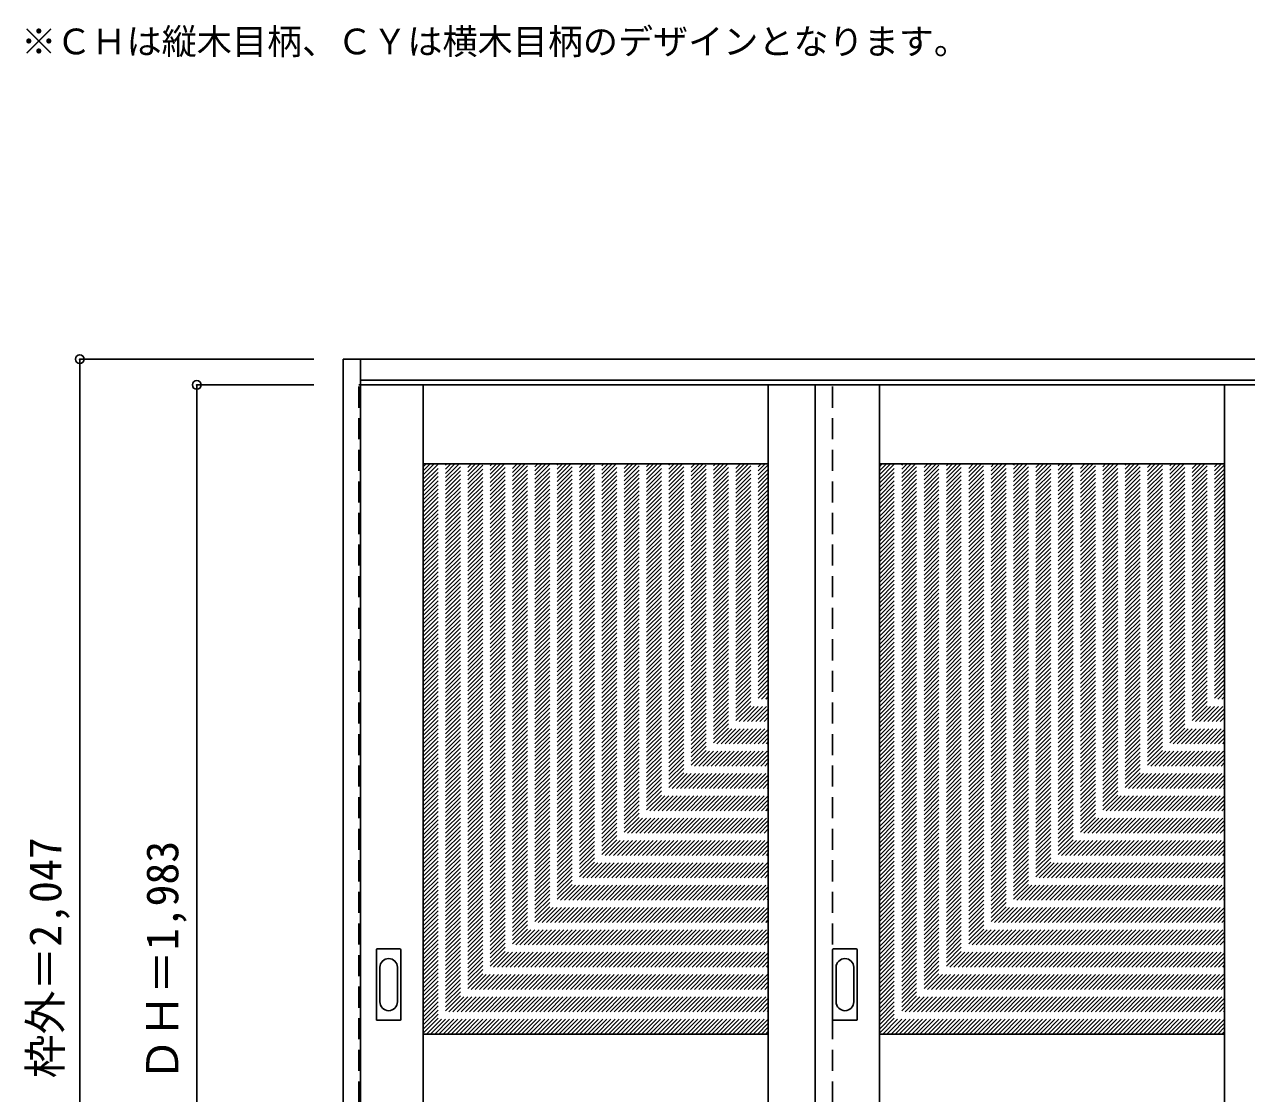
# Model space of a CAD drawing. Units: millimetres, scale not verified. Extents: x -1716 to 2043, y -1954 to 1323.
# Drawn here: x -1716 to 373, y -505 to 1323 of the extents above; entities that cross this region are included whole.
import ezdxf
from ezdxf.enums import TextEntityAlignment as Align

# ---------------------------------------------------------------- set-up
doc = ezdxf.new("R2010")
doc.units = ezdxf.units.MM
doc.header["$LTSCALE"] = 30
doc.header["$PDMODE"] = 32
doc.header["$PDSIZE"] = 15
doc.linetypes.add('DASHED1', pattern=[1.8, 1.2, -0.6])
for name, color, linetype in [('0-0', 4, 'DASHED1'), ('0-1_寸法', 7, 'Continuous'), ('0-2_文字', 7, 'Continuous')]:
    doc.layers.add(name, color=color, linetype=linetype)
doc.styles.add('ＭＳ ゴシック', font='')
doc.styles.get('ＭＳ ゴシック').set_extended_font_data('MS Gothic')

msp = doc.modelspace()

# ---------------------------------------------------------------- linework, layer by layer
at = {"layer": '0-0', "color": 3, "linetype": 'Continuous'}
for p, q in [((-1171.48, -1296.54), (-1171.48, 750.46)), ((-1171.48, 750.46), (2035.52, 750.46)), ((-1141.48, -1296.54), (-1141.48, 750.46)), ((-1141.48, 714.46), (2005.52, 714.46)), ((-1141.48, 706.46), (1225.52, 706.46)), ((-1034.48, -1276.54), (-1034.48, 706.46)), ((-444.48, -1276.54), (-444.48, 706.46)), ((-364.48, 706.46), (-364.48, -1276.54)), ((-254.48, -1276.54), (-254.48, 706.46)), ((335.52, -1276.54), (335.52, 706.46)), ((-1034.48, 571.46), (-444.48, 571.46)), ((-254.48, 571.46), (335.52, 571.46)), ((-1114.48, -378.54), (-1114.48, -259.54)), ((-1073.98, -258.04), (-1112.98, -258.04)), ((-1072.48, -378.54), (-1072.48, -259.54)), ((-334.48, -378.54), (-334.48, -259.54)), ((-293.98, -258.04), (-332.98, -258.04)), ((-292.48, -378.54), (-292.48, -259.54)), ((-1112.98, -380.04), (-1073.98, -380.04)), ((-332.98, -380.04), (-293.98, -380.04)), ((-1034.48, -403.54), (-444.48, -403.54)), ((-254.48, -403.54), (335.52, -403.54))]:
    msp.add_line(p, q, dxfattribs=at)
at = {"layer": '0-0'}
for p, q in [((-334.48, -1276.54), (-334.48, 706.46)), ((-1034.48, -13.28), (-449.75, 571.46)), ((-1034.48, -6.21), (-456.82, 571.46)), ((-1034.48, 0.87), (-463.89, 571.46)), ((-1034.48, 7.94), (-470.96, 571.46)), ((-1034.48, 15.01), (-478.03, 571.46)), ((-1034.48, 22.08), (-485.1, 571.46)), ((-1034.48, 29.15), (-492.17, 571.46)), ((-1034.48, 36.22), (-499.24, 571.46)), ((-1034.48, 43.29), (-506.31, 571.46)), ((-1034.48, 50.36), (-513.39, 571.46)), ((-1034.48, 57.43), (-520.46, 571.46)), ((-1034.48, 64.5), (-527.53, 571.46)), ((-1034.48, 71.58), (-534.6, 571.46)), ((-1034.48, 78.65), (-541.67, 571.46)), ((-1034.48, 85.72), (-548.74, 571.46)), ((-1034.48, 92.79), (-555.81, 571.46)), ((-1034.48, 99.86), (-562.88, 571.46)), ((-1034.48, 106.93), (-569.95, 571.46)), ((-1034.48, 114), (-577.02, 571.46)), ((-1034.48, 121.07), (-584.1, 571.46)), ((-1034.48, 128.14), (-591.17, 571.46)), ((-1034.48, 135.22), (-598.24, 571.46)), ((-1034.48, 142.29), (-605.31, 571.46)), ((-1034.48, 149.36), (-612.38, 571.46)), ((-1034.48, 156.43), (-619.45, 571.46)), ((-1034.48, 163.5), (-626.52, 571.46)), ((-1034.48, 170.57), (-633.59, 571.46)), ((-1034.48, 177.64), (-640.66, 571.46)), ((-1034.48, 184.71), (-647.74, 571.46)), ((-1034.48, 191.78), (-654.81, 571.46)), ((-1034.48, 198.86), (-661.88, 571.46)), ((-1034.48, 205.93), (-668.95, 571.46)), ((-1034.48, 213), (-676.02, 571.46)), ((-1034.48, 220.07), (-683.09, 571.46)), ((-1034.48, 227.14), (-690.16, 571.46)), ((-1034.48, 234.21), (-697.23, 571.46)), ((-1034.48, 241.28), (-704.3, 571.46)), ((-1034.48, 248.35), (-711.38, 571.46)), ((-1034.48, 255.42), (-718.45, 571.46)), ((-1034.48, 262.49), (-725.52, 571.46)), ((-1034.48, 269.57), (-732.59, 571.46)), ((-1034.48, 276.64), (-739.66, 571.46)), ((-1034.48, 283.71), (-746.73, 571.46)), ((-1034.48, 290.78), (-753.8, 571.46)), ((-1034.48, 297.85), (-760.87, 571.46)), ((-1034.48, 304.92), (-767.94, 571.46)), ((-1034.48, 311.99), (-775.01, 571.46)), ((-1034.48, 319.06), (-782.09, 571.46)), ((-1034.48, 326.13), (-789.16, 571.46)), ((-1034.48, 333.21), (-796.23, 571.46)), ((-1034.48, 340.28), (-803.3, 571.46)), ((-1034.48, 347.35), (-810.37, 571.46)), ((-1034.48, 354.42), (-817.44, 571.46)), ((-1034.48, 361.49), (-824.51, 571.46)), ((-1034.48, 368.56), (-831.58, 571.46)), ((-1034.48, 375.63), (-838.65, 571.46)), ((-1034.48, 382.7), (-845.73, 571.46)), ((-1034.48, 389.77), (-852.8, 571.46)), ((-1034.48, 396.85), (-859.87, 571.46)), ((-1034.48, 403.92), (-866.94, 571.46)), ((-1034.48, 410.99), (-874.01, 571.46)), ((-1034.48, 418.06), (-881.08, 571.46)), ((-1034.48, 425.13), (-888.15, 571.46)), ((-1034.48, 432.2), (-895.22, 571.46)), ((-1034.48, 439.27), (-902.29, 571.46)), ((-1034.48, 446.34), (-909.36, 571.46)), ((-1034.48, 453.41), (-916.44, 571.46)), ((-1034.48, 460.48), (-923.51, 571.46)), ((-1034.48, 467.56), (-930.58, 571.46)), ((-1034.48, 474.63), (-937.65, 571.46)), ((-1034.48, 481.7), (-944.72, 571.46)), ((-1034.48, 488.77), (-951.79, 571.46)), ((-1034.48, 495.84), (-958.86, 571.46)), ((-1034.48, 502.91), (-965.93, 571.46)), ((-1034.48, 509.98), (-973, 571.46)), ((-1034.48, 517.05), (-980.08, 571.46)), ((-1034.48, 524.12), (-987.15, 571.46)), ((-1034.48, 531.2), (-994.22, 571.46)), ((-1034.48, 538.27), (-1001.29, 571.46)), ((-1034.48, 545.34), (-1008.36, 571.46)), ((-1034.48, 552.41), (-1015.43, 571.46)), ((-1034.48, 559.48), (-1022.5, 571.46)), ((-1034.48, 566.55), (-1029.57, 571.46)), ((-1034.48, -20.35), (-444.48, 569.65)), ((-254.48, -13.28), (330.25, 571.46)), ((-254.48, -6.21), (323.18, 571.46)), ((-254.48, 0.87), (316.11, 571.46)), ((-254.48, 7.94), (309.04, 571.46)), ((-254.48, 15.01), (301.97, 571.46)), ((-254.48, 22.08), (294.9, 571.46)), ((-254.48, 29.15), (287.83, 571.46)), ((-254.48, 36.22), (280.76, 571.46)), ((-254.48, 43.29), (273.69, 571.46)), ((-254.48, 50.36), (266.61, 571.46)), ((-254.48, 57.43), (259.54, 571.46)), ((-254.48, 64.5), (252.47, 571.46)), ((-254.48, 71.58), (245.4, 571.46)), ((-254.48, 78.65), (238.33, 571.46)), ((-254.48, 85.72), (231.26, 571.46)), ((-254.48, 92.79), (224.19, 571.46)), ((-254.48, 99.86), (217.12, 571.46)), ((-254.48, 106.93), (210.05, 571.46)), ((-254.48, 114), (202.98, 571.46)), ((-254.48, 121.07), (195.9, 571.46)), ((-254.48, 128.14), (188.83, 571.46)), ((-254.48, 135.22), (181.76, 571.46)), ((-254.48, 142.29), (174.69, 571.46)), ((-254.48, 149.36), (167.62, 571.46)), ((-254.48, 156.43), (160.55, 571.46)), ((-254.48, 163.5), (153.48, 571.46)), ((-254.48, 170.57), (146.41, 571.46)), ((-254.48, 177.64), (139.34, 571.46)), ((-254.48, 184.71), (132.26, 571.46)), ((-254.48, 191.78), (125.19, 571.46)), ((-254.48, 198.86), (118.12, 571.46)), ((-254.48, 205.93), (111.05, 571.46)), ((-254.48, 213), (103.98, 571.46)), ((-254.48, 220.07), (96.91, 571.46)), ((-254.48, 227.14), (89.84, 571.46)), ((-254.48, 234.21), (82.77, 571.46)), ((-254.48, 241.28), (75.7, 571.46)), ((-254.48, 248.35), (68.62, 571.46)), ((-254.48, 255.42), (61.55, 571.46)), ((-254.48, 262.49), (54.48, 571.46)), ((-254.48, 269.57), (47.41, 571.46)), ((-254.48, 276.64), (40.34, 571.46)), ((-254.48, 283.71), (33.27, 571.46)), ((-254.48, 290.78), (26.2, 571.46)), ((-254.48, 297.85), (19.13, 571.46)), ((-254.48, 304.92), (12.06, 571.46)), ((-254.48, 311.99), (4.99, 571.46)), ((-254.48, 319.06), (-2.09, 571.46)), ((-254.48, 326.13), (-9.16, 571.46)), ((-254.48, 333.21), (-16.23, 571.46)), ((-254.48, 340.28), (-23.3, 571.46)), ((-254.48, 347.35), (-30.37, 571.46)), ((-254.48, 354.42), (-37.44, 571.46)), ((-254.48, 361.49), (-44.51, 571.46)), ((-254.48, 368.56), (-51.58, 571.46)), ((-254.48, 375.63), (-58.65, 571.46)), ((-254.48, 382.7), (-65.73, 571.46)), ((-254.48, 389.77), (-72.8, 571.46)), ((-254.48, 396.85), (-79.87, 571.46)), ((-254.48, 403.92), (-86.94, 571.46)), ((-254.48, 410.99), (-94.01, 571.46)), ((-254.48, 418.06), (-101.08, 571.46)), ((-254.48, 425.13), (-108.15, 571.46)), ((-254.48, 432.2), (-115.22, 571.46)), ((-254.48, 439.27), (-122.29, 571.46)), ((-254.48, 446.34), (-129.36, 571.46)), ((-254.48, 453.41), (-136.44, 571.46)), ((-254.48, 460.48), (-143.51, 571.46)), ((-254.48, 467.56), (-150.58, 571.46)), ((-254.48, 474.63), (-157.65, 571.46)), ((-254.48, 481.7), (-164.72, 571.46)), ((-254.48, 488.77), (-171.79, 571.46)), ((-254.48, 495.84), (-178.86, 571.46)), ((-254.48, 502.91), (-185.93, 571.46)), ((-254.48, 509.98), (-193, 571.46)), ((-254.48, 517.05), (-200.08, 571.46)), ((-254.48, 524.12), (-207.15, 571.46)), ((-254.48, 531.2), (-214.22, 571.46)), ((-254.48, 538.27), (-221.29, 571.46)), ((-254.48, 545.34), (-228.36, 571.46)), ((-254.48, 552.41), (-235.43, 571.46)), ((-254.48, 559.48), (-242.5, 571.46)), ((-254.48, 566.55), (-249.57, 571.46)), ((-254.48, -20.35), (335.52, 569.65)), ((-1034.48, -27.42), (-444.48, 562.58)), ((-1034.48, -34.49), (-444.48, 555.51)), ((-1034.48, -41.56), (-444.48, 548.44)), ((-254.48, -27.42), (335.52, 562.58)), ((-254.48, -34.49), (335.52, 555.51)), ((-254.48, -41.56), (335.52, 548.44)), ((-1034.48, -48.63), (-444.48, 541.37)), ((-1034.48, -55.7), (-444.48, 534.3)), ((-1034.48, -62.77), (-444.48, 527.23)), ((-254.48, -48.63), (335.52, 541.37)), ((-254.48, -55.7), (335.52, 534.3)), ((-254.48, -62.77), (335.52, 527.23)), ((-1034.48, -69.85), (-444.48, 520.15)), ((-1034.48, -76.92), (-444.48, 513.08)), ((-1034.48, -83.99), (-444.48, 506.01)), ((-254.48, -69.85), (335.52, 520.15)), ((-254.48, -76.92), (335.52, 513.08)), ((-254.48, -83.99), (335.52, 506.01)), ((-1034.48, -91.06), (-444.48, 498.94)), ((-1034.48, -98.13), (-444.48, 491.87)), ((-1034.48, -105.2), (-444.48, 484.8)), ((-254.48, -91.06), (335.52, 498.94)), ((-254.48, -98.13), (335.52, 491.87)), ((-254.48, -105.2), (335.52, 484.8)), ((-1034.48, -112.27), (-444.48, 477.73)), ((-1034.48, -119.34), (-444.48, 470.66)), ((-1034.48, -126.41), (-444.48, 463.59)), ((-254.48, -112.27), (335.52, 477.73)), ((-254.48, -119.34), (335.52, 470.66)), ((-254.48, -126.41), (335.52, 463.59)), ((-1034.48, -133.49), (-444.48, 456.51)), ((-1034.48, -140.56), (-444.48, 449.44)), ((-1034.48, -147.63), (-444.48, 442.37)), ((-254.48, -133.49), (335.52, 456.51)), ((-254.48, -140.56), (335.52, 449.44)), ((-254.48, -147.63), (335.52, 442.37)), ((-1034.48, -154.7), (-444.48, 435.3)), ((-1034.48, -161.77), (-444.48, 428.23)), ((-1034.48, -168.84), (-444.48, 421.16)), ((-254.48, -154.7), (335.52, 435.3)), ((-254.48, -161.77), (335.52, 428.23)), ((-254.48, -168.84), (335.52, 421.16)), ((-1034.48, -175.91), (-444.48, 414.09)), ((-1034.48, -182.98), (-444.48, 407.02)), ((-1034.48, -190.05), (-444.48, 399.95)), ((-254.48, -175.91), (335.52, 414.09)), ((-254.48, -182.98), (335.52, 407.02)), ((-254.48, -190.05), (335.52, 399.95)), ((-1034.48, -197.12), (-444.48, 392.88)), ((-1034.48, -204.2), (-444.48, 385.8)), ((-1034.48, -211.27), (-444.48, 378.73)), ((-254.48, -197.12), (335.52, 392.88)), ((-254.48, -204.2), (335.52, 385.8)), ((-254.48, -211.27), (335.52, 378.73)), ((-1034.48, -218.34), (-444.48, 371.66)), ((-1034.48, -225.41), (-444.48, 364.59)), ((-1034.48, -232.48), (-444.48, 357.52)), ((-254.48, -218.34), (335.52, 371.66)), ((-254.48, -225.41), (335.52, 364.59)), ((-254.48, -232.48), (335.52, 357.52)), ((-1034.48, -239.55), (-444.48, 350.45)), ((-1034.48, -246.62), (-444.48, 343.38)), ((-1034.48, -253.69), (-444.48, 336.31)), ((-254.48, -239.55), (335.52, 350.45)), ((-254.48, -246.62), (335.52, 343.38)), ((-254.48, -253.69), (335.52, 336.31)), ((-1034.48, -260.76), (-444.48, 329.24)), ((-1034.48, -267.84), (-444.48, 322.16)), ((-1034.48, -274.91), (-444.48, 315.09)), ((-254.48, -260.76), (335.52, 329.24)), ((-254.48, -267.84), (335.52, 322.16)), ((-254.48, -274.91), (335.52, 315.09)), ((-1034.48, -281.98), (-444.48, 308.02)), ((-1034.48, -289.05), (-444.48, 300.95)), ((-1034.48, -296.12), (-444.48, 293.88)), ((-254.48, -281.98), (335.52, 308.02)), ((-254.48, -289.05), (335.52, 300.95)), ((-254.48, -296.12), (335.52, 293.88)), ((-1034.48, -303.19), (-444.48, 286.81)), ((-1034.48, -310.26), (-444.48, 279.74)), ((-1034.48, -317.33), (-444.48, 272.67)), ((-254.48, -303.19), (335.52, 286.81)), ((-254.48, -310.26), (335.52, 279.74)), ((-254.48, -317.33), (335.52, 272.67)), ((-1034.48, -324.4), (-444.48, 265.6)), ((-1034.48, -331.47), (-444.48, 258.53)), ((-1034.48, -338.55), (-444.48, 251.45)), ((-254.48, -324.4), (335.52, 265.6)), ((-254.48, -331.47), (335.52, 258.53)), ((-254.48, -338.55), (335.52, 251.45)), ((-1034.48, -345.62), (-444.48, 244.38)), ((-1034.48, -352.69), (-444.48, 237.31)), ((-1034.48, -359.76), (-444.48, 230.24)), ((-254.48, -345.62), (335.52, 244.38)), ((-254.48, -352.69), (335.52, 237.31)), ((-254.48, -359.76), (335.52, 230.24)), ((-1034.48, -366.83), (-444.48, 223.17)), ((-1034.48, -373.9), (-444.48, 216.1)), ((-1034.48, -380.97), (-444.48, 209.03)), ((-254.48, -366.83), (335.52, 223.17)), ((-254.48, -373.9), (335.52, 216.1)), ((-254.48, -380.97), (335.52, 209.03)), ((-1034.48, -388.04), (-444.48, 201.96)), ((-1034.48, -395.11), (-444.48, 194.89)), ((-254.48, -388.04), (335.52, 201.96)), ((-254.48, -395.11), (335.52, 194.89)), ((-1034.48, -402.19), (-444.48, 187.81)), ((-1028.77, -403.54), (-444.48, 180.74)), ((-1021.69, -403.54), (-444.48, 173.67)), ((-254.48, -402.19), (335.52, 187.81)), ((-248.77, -403.54), (335.52, 180.74)), ((-241.69, -403.54), (335.52, 173.67)), ((-1014.62, -403.54), (-444.48, 166.6)), ((-1007.55, -403.54), (-444.48, 159.53)), ((-1000.48, -403.54), (-444.48, 152.46)), ((-234.62, -403.54), (335.52, 166.6)), ((-227.55, -403.54), (335.52, 159.53)), ((-220.48, -403.54), (335.52, 152.46)), ((-993.41, -403.54), (-444.48, 145.39)), ((-986.34, -403.54), (-444.48, 138.32)), ((-979.27, -403.54), (-444.48, 131.25)), ((-213.41, -403.54), (335.52, 145.39)), ((-206.34, -403.54), (335.52, 138.32)), ((-199.27, -403.54), (335.52, 131.25)), ((-972.2, -403.54), (-444.48, 124.17)), ((-965.13, -403.54), (-444.48, 117.1)), ((-958.06, -403.54), (-444.48, 110.03)), ((-192.2, -403.54), (335.52, 124.17)), ((-185.13, -403.54), (335.52, 117.1)), ((-178.06, -403.54), (335.52, 110.03)), ((-950.98, -403.54), (-444.48, 102.96)), ((-943.91, -403.54), (-444.48, 95.89)), ((-936.84, -403.54), (-444.48, 88.82)), ((-170.98, -403.54), (335.52, 102.96)), ((-163.91, -403.54), (335.52, 95.89)), ((-156.84, -403.54), (335.52, 88.82)), ((-929.77, -403.54), (-444.48, 81.75)), ((-922.7, -403.54), (-444.48, 74.68)), ((-915.63, -403.54), (-444.48, 67.61)), ((-149.77, -403.54), (335.52, 81.75)), ((-142.7, -403.54), (335.52, 74.68)), ((-135.63, -403.54), (335.52, 67.61)), ((-908.56, -403.54), (-444.48, 60.54)), ((-901.49, -403.54), (-444.48, 53.46)), ((-894.42, -403.54), (-444.48, 46.39)), ((-128.56, -403.54), (335.52, 60.54)), ((-121.49, -403.54), (335.52, 53.46)), ((-114.42, -403.54), (335.52, 46.39)), ((-887.34, -403.54), (-444.48, 39.32)), ((-880.27, -403.54), (-444.48, 32.25)), ((-873.2, -403.54), (-444.48, 25.18)), ((-107.34, -403.54), (335.52, 39.32)), ((-100.27, -403.54), (335.52, 32.25)), ((-93.2, -403.54), (335.52, 25.18)), ((-866.13, -403.54), (-444.48, 18.11)), ((-859.06, -403.54), (-444.48, 11.04)), ((-851.99, -403.54), (-444.48, 3.97)), ((-86.13, -403.54), (335.52, 18.11)), ((-79.06, -403.54), (335.52, 11.04)), ((-71.99, -403.54), (335.52, 3.97)), ((-844.92, -403.54), (-444.48, -3.1)), ((-837.85, -403.54), (-444.48, -10.18)), ((-830.78, -403.54), (-444.48, -17.25)), ((-64.92, -403.54), (335.52, -3.1)), ((-57.85, -403.54), (335.52, -10.18)), ((-50.78, -403.54), (335.52, -17.25)), ((-823.7, -403.54), (-444.48, -24.32)), ((-816.63, -403.54), (-444.48, -31.39)), ((-809.56, -403.54), (-444.48, -38.46)), ((-43.7, -403.54), (335.52, -24.32)), ((-36.63, -403.54), (335.52, -31.39)), ((-29.56, -403.54), (335.52, -38.46)), ((-802.49, -403.54), (-444.48, -45.53)), ((-795.42, -403.54), (-444.48, -52.6)), ((-788.35, -403.54), (-444.48, -59.67)), ((-22.49, -403.54), (335.52, -45.53)), ((-15.42, -403.54), (335.52, -52.6)), ((-8.35, -403.54), (335.52, -59.67)), ((-781.28, -403.54), (-444.48, -66.74)), ((-774.21, -403.54), (-444.48, -73.82)), ((-767.14, -403.54), (-444.48, -80.89)), ((-1.28, -403.54), (335.52, -66.74)), ((5.79, -403.54), (335.52, -73.82)), ((12.86, -403.54), (335.52, -80.89)), ((-760.07, -403.54), (-444.48, -87.96)), ((-752.99, -403.54), (-444.48, -95.03)), ((-745.92, -403.54), (-444.48, -102.1)), ((19.93, -403.54), (335.52, -87.96)), ((27.01, -403.54), (335.52, -95.03)), ((34.08, -403.54), (335.52, -102.1)), ((-738.85, -403.54), (-444.48, -109.17)), ((-731.78, -403.54), (-444.48, -116.24)), ((-724.71, -403.54), (-444.48, -123.31)), ((41.15, -403.54), (335.52, -109.17)), ((48.22, -403.54), (335.52, -116.24)), ((55.29, -403.54), (335.52, -123.31)), ((-717.64, -403.54), (-444.48, -130.38)), ((-710.57, -403.54), (-444.48, -137.45)), ((-703.5, -403.54), (-444.48, -144.53)), ((62.36, -403.54), (335.52, -130.38)), ((69.43, -403.54), (335.52, -137.45)), ((76.5, -403.54), (335.52, -144.53)), ((-696.43, -403.54), (-444.48, -151.6)), ((-689.35, -403.54), (-444.48, -158.67)), ((-682.28, -403.54), (-444.48, -165.74)), ((83.57, -403.54), (335.52, -151.6)), ((90.65, -403.54), (335.52, -158.67)), ((97.72, -403.54), (335.52, -165.74)), ((-675.21, -403.54), (-444.48, -172.81)), ((-668.14, -403.54), (-444.48, -179.88)), ((-661.07, -403.54), (-444.48, -186.95)), ((104.79, -403.54), (335.52, -172.81)), ((111.86, -403.54), (335.52, -179.88)), ((118.93, -403.54), (335.52, -186.95)), ((-654, -403.54), (-444.48, -194.02)), ((-646.93, -403.54), (-444.48, -201.09)), ((-639.86, -403.54), (-444.48, -208.17)), ((126, -403.54), (335.52, -194.02)), ((133.07, -403.54), (335.52, -201.09)), ((140.14, -403.54), (335.52, -208.17)), ((-632.79, -403.54), (-444.48, -215.24)), ((-625.71, -403.54), (-444.48, -222.31)), ((-618.64, -403.54), (-444.48, -229.38)), ((147.21, -403.54), (335.52, -215.24)), ((154.29, -403.54), (335.52, -222.31)), ((161.36, -403.54), (335.52, -229.38)), ((-611.57, -403.54), (-444.48, -236.45)), ((-604.5, -403.54), (-444.48, -243.52)), ((-597.43, -403.54), (-444.48, -250.59)), ((168.43, -403.54), (335.52, -236.45)), ((175.5, -403.54), (335.52, -243.52)), ((182.57, -403.54), (335.52, -250.59)), ((-590.36, -403.54), (-444.48, -257.66)), ((-583.29, -403.54), (-444.48, -264.73)), ((189.64, -403.54), (335.52, -257.66)), ((196.71, -403.54), (335.52, -264.73)), ((-576.22, -403.54), (-444.48, -271.81)), ((-569.15, -403.54), (-444.48, -278.88)), ((-562.08, -403.54), (-444.48, -285.95)), ((203.78, -403.54), (335.52, -271.81)), ((210.85, -403.54), (335.52, -278.88)), ((217.92, -403.54), (335.52, -285.95)), ((-555, -403.54), (-444.48, -293.02)), ((-547.93, -403.54), (-444.48, -300.09)), ((-540.86, -403.54), (-444.48, -307.16)), ((225, -403.54), (335.52, -293.02)), ((232.07, -403.54), (335.52, -300.09)), ((239.14, -403.54), (335.52, -307.16)), ((-533.79, -403.54), (-444.48, -314.23)), ((-526.72, -403.54), (-444.48, -321.3)), ((-519.65, -403.54), (-444.48, -328.37)), ((246.21, -403.54), (335.52, -314.23)), ((253.28, -403.54), (335.52, -321.3)), ((260.35, -403.54), (335.52, -328.37)), ((-512.58, -403.54), (-444.48, -335.44)), ((-505.51, -403.54), (-444.48, -342.52)), ((-498.44, -403.54), (-444.48, -349.59)), ((267.42, -403.54), (335.52, -335.44)), ((274.49, -403.54), (335.52, -342.52)), ((281.56, -403.54), (335.52, -349.59)), ((-491.36, -403.54), (-444.48, -356.66)), ((-484.29, -403.54), (-444.48, -363.73)), ((-477.22, -403.54), (-444.48, -370.8)), ((288.64, -403.54), (335.52, -356.66)), ((295.71, -403.54), (335.52, -363.73)), ((302.78, -403.54), (335.52, -370.8)), ((-470.15, -403.54), (-444.48, -377.87)), ((-463.08, -403.54), (-444.48, -384.94)), ((-456.01, -403.54), (-444.48, -392.01)), ((309.85, -403.54), (335.52, -377.87)), ((316.92, -403.54), (335.52, -384.94)), ((323.99, -403.54), (335.52, -392.01)), ((-448.94, -403.54), (-444.48, -399.08)), ((331.06, -403.54), (335.52, -399.08))]:
    msp.add_line(p, q, dxfattribs=at)
at = {"layer": '0-0', "color": 7, "linetype": 'Continuous'}
for p, q in [((-1108.48, -289.44), (-1108.48, -348.64)), ((-1078.48, -348.64), (-1078.48, -289.44)), ((-328.48, -289.44), (-328.48, -348.64)), ((-298.48, -348.64), (-298.48, -289.44))]:
    msp.add_line(p, q, dxfattribs=at)
at = {"layer": '0-0'}
msp.add_lwpolyline([(-1141.48, -1276.54), (-1144.48, -1276.54), (-1144.48, 706.46), (-1141.48, 706.46)], dxfattribs=at)
at = {"layer": '0-0', "color": 3, "linetype": 'Continuous'}
for centre, start, end in [((-1112.98, -259.54), 90, 180), ((-1073.98, -259.54), 0, 90), ((-332.98, -259.54), 90, 180), ((-293.98, -259.54), 0, 90), ((-1112.98, -378.54), 180, 270), ((-1073.98, -378.54), 270, 0), ((-332.98, -378.54), 180, 270), ((-293.98, -378.54), 270, 0)]:
    msp.add_arc(centre, 1.5, start, end, dxfattribs=at)
at = {"layer": '0-0', "color": 7, "linetype": 'Continuous'}
for centre, start, end in [((-1093.48, -289.44), 0, 180), ((-313.48, -289.44), 0, 180), ((-1093.48, -348.64), 180, 0), ((-313.48, -348.64), 180, 0)]:
    msp.add_arc(centre, 15, start, end, dxfattribs=at)
at = {"layer": '0-1_寸法', "color": 4}
for p, q in [((-1621.48, 750.46), (-1621.48, -1296.54)), ((-1621.48, 750.46), (-1221.48, 750.46)), ((-1421.48, 706.46), (-1221.48, 706.46)), ((-1421.48, 706.46), (-1421.48, -1276.54))]:
    msp.add_line(p, q, dxfattribs=at)
at = {"layer": '0-1_寸法'}
for p in [(-1621.48, 750.46), (-1421.48, 706.46)]:
    msp.add_point(p, dxfattribs=at)

# ---------------------------------------------------------------- texts
at = {"layer": '0-1_寸法', "style": 'ＭＳ ゴシック'}
for s, p in [('枠外＝2,047', (-1636.48, -479.29)), ('ＤＨ＝1,983', (-1436.48, -485.29))]:
    msp.add_text(s, height=54.99, rotation=90, dxfattribs=at).set_placement(p, align=Align.BOTTOM_LEFT)
at = {"layer": '0-2_文字', "style": 'ＭＳ ゴシック'}
msp.add_text('※ＣＨは縦木目柄、ＣＹは横木目柄のデザインとなります。', height=43.99, dxfattribs=at).set_placement((-1721.48, 1258.58), align=Align.BOTTOM_LEFT)

doc.saveas('drawing.dxf')
